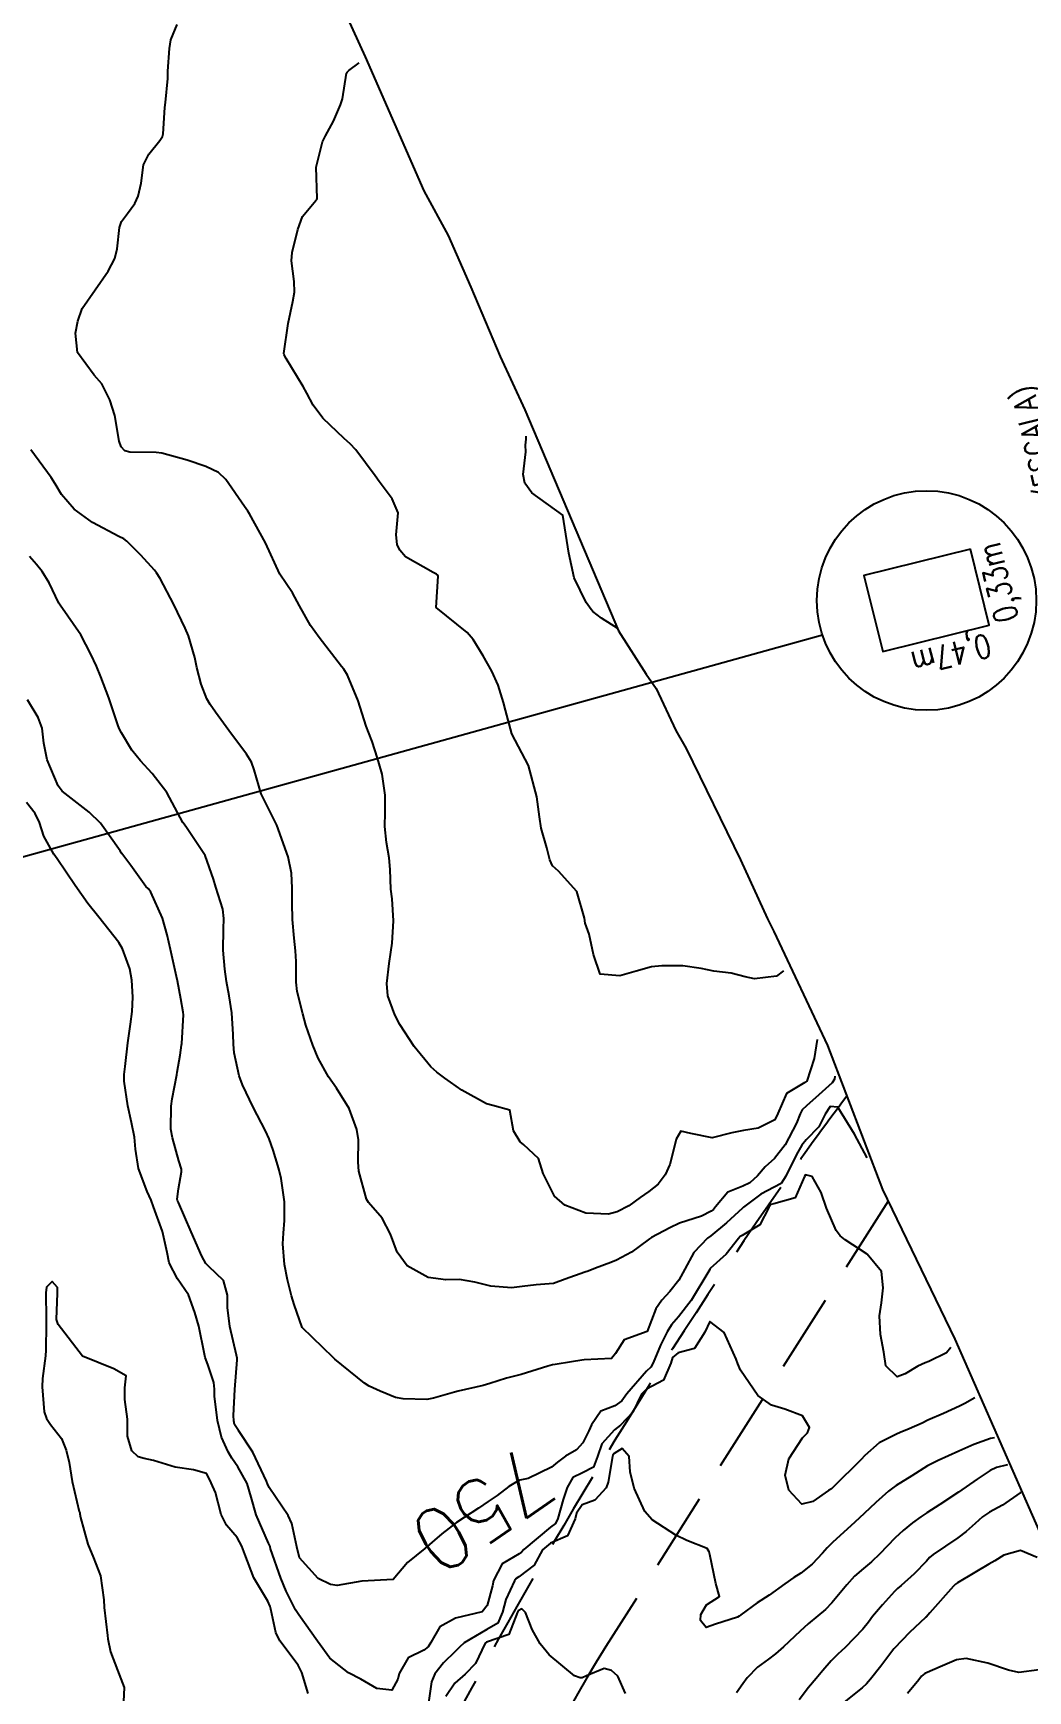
# Model space of a CAD drawing. Header units: metres. Extents: x 298520 to 308411, y 7433745 to 7450750.
# Drawn here: x 305084.4 to 305147.9, y 7438588.6 to 7438694.3 of the extents above; entities that cross this region are included whole.
import ezdxf
from ezdxf.enums import TextEntityAlignment as Align

# ---------------------------------------------------------------- set-up
doc = ezdxf.new("R2010")
doc.units = ezdxf.units.M
doc.header["$LTSCALE"] = 10
doc.linetypes.add('CONTINUO', pattern=[0])
doc.linetypes.add('DASHED', pattern=[0.75, 0.5, -0.25])
for name, color, linetype in [('Area', 45, 'Continuous'), ('Cotas', 45, 'Continuous'), ('Curvas de Nivel 1m', 11, 'Continuous'), ('Curvas de Nivel 5m', 15, 'Continuous'), ('TEXTO', 45, 'Continuous'), ('Vias Secundárias', 230, 'DASHED')]:
    doc.layers.add(name, color=color, linetype=linetype)
doc.styles.add('ROMANS', font='romans', dxfattribs={"height": 0.2})
doc.styles.add('Style-STANDARD', font='STANDARD.shx')

msp = doc.modelspace()

# ---------------------------------------------------------------- linework, layer by layer
at = {"layer": 'Area'}
msp.add_polyline3d([(305103.88, 7438696.49, 753.54), (305105.57, 7438692.78, 753.88), (305109.3, 7438684.24, 754.42), (305110.85, 7438681.4, 754.71), (305112.31, 7438678.1, 754.83), (305114.18, 7438673.67, 754.91), (305115.75, 7438670.27, 754.85), (305121.74, 7438656.19, 754.71), (305123.5, 7438653.43, 754.52), (305124.14, 7438652.5, 754.7), (305125.39, 7438649.83, 754.52), (305126.04, 7438648.69, 754.58), (305129.51, 7438641.58, 754.43), (305131.23, 7438637.82, 754.43), (305131.64, 7438637.02, 754.58), (305135.07, 7438629.75, 753.59), (305138.57, 7438620.55, 750.11), (305143.2, 7438611.02, 750.32), (305151.83, 7438591.36, 744.21)], dxfattribs=at)
at = {"layer": 'Curvas de Nivel 1m', "flags": 128}
for points, elevation in [([(305134.4, 7438630.12), (305134.22, 7438628.91), (305133.74, 7438627.47), (305133.63, 7438627.38), (305132.45, 7438626.68), (305131.89, 7438625.41), (305131.71, 7438624.99), (305130.65, 7438624.47), (305129.7, 7438624.31), (305128.97, 7438624.17), (305127.7, 7438623.85), (305126.35, 7438624.12), (305125.7, 7438624.28), (305125.41, 7438623.77), (305125.35, 7438623.48), (305125.01, 7438622.16), (305124.71, 7438621.49), (305124.26, 7438620.9), (305123.66, 7438620.42), (305123.12, 7438620.04), (305122.38, 7438619.51), (305121.64, 7438619.13), (305121.1, 7438618.99), (305119.64, 7438619.05), (305118.31, 7438619.56), (305117.65, 7438620.14), (305116.93, 7438621.58), (305116.63, 7438622.53), (305115.69, 7438623.4), (305115.45, 7438623.6), (305115.02, 7438624.29), (305114.79, 7438625.61), (305113.72, 7438625.91), (305113.31, 7438626.03), (305111.73, 7438626.89), (305110.65, 7438627.66), (305110.14, 7438628.05), (305109.75, 7438628.39), (305108.69, 7438629.68), (305107.78, 7438631.08), (305107.46, 7438631.7), (305107.01, 7438632.91), (305106.94, 7438633.7), (305107.1, 7438634.98), (305107.2, 7438635.7), (305107.28, 7438636.26), (305107.38, 7438637.7), (305107.28, 7438639.1), (305107.21, 7438639.7), (305107.16, 7438640.96), (305107.1, 7438641.7), (305106.93, 7438642.69), (305106.81, 7438643.71), (305106.83, 7438644.6), (305106.84, 7438645.71), (305106.64, 7438647.04), (305106.46, 7438647.71), (305106.35, 7438648.07), (305106, 7438649.13), (305105.77, 7438649.72), (305105.63, 7438650.1), (305105.11, 7438651.73), (305104.44, 7438653.35), (305104.19, 7438653.74), (305104.05, 7438653.92), (305102.63, 7438655.75), (305102.08, 7438656.53), (305101.37, 7438657.77), (305100.93, 7438658.6), (305100.12, 7438659.79), (305099.21, 7438661.8), (305098.17, 7438663.64), (305098.07, 7438663.81), (305097.87, 7438664.12), (305096.67, 7438665.83), (305096.2, 7438666.28), (305095.39, 7438666.66), (305094.21, 7438667.07), (305092.58, 7438667.51), (305092.22, 7438667.56), (305090.54, 7438667.58), (305090.22, 7438667.66), (305089.98, 7438667.91), (305089.86, 7438668.28), (305089.59, 7438669.92), (305089.26, 7438670.91), (305088.76, 7438671.93), (305088.27, 7438672.49), (305087.2, 7438673.94), (305087.08, 7438675.17), (305087.22, 7438675.94), (305087.51, 7438676.75), (305088.34, 7438677.93), (305089.16, 7438679.12), (305089.58, 7438679.92), (305089.74, 7438680.54), (305089.89, 7438681.91), (305090.02, 7438682.28), (305090.4, 7438682.79), (305090.87, 7438683.44), (305091.08, 7438683.9), (305091.26, 7438684.73), (305091.42, 7438685.9), (305091.75, 7438686.59), (305092.46, 7438687.46), (305092.62, 7438687.72), (305092.68, 7438687.88), (305092.78, 7438689.57), (305092.82, 7438689.88), (305092.96, 7438691.41), (305092.96, 7438691.88), (305093.08, 7438693.32), (305093.15, 7438693.87), (305093.56, 7438694.85)], 753), ([(305132.26, 7438634.51), (305131.82, 7438634.17), (305130.4, 7438634), (305129.82, 7438634.11), (305128.91, 7438634.35), (305127.82, 7438634.48), (305127.01, 7438634.65), (305125.83, 7438634.82), (305124.5, 7438634.82), (305123.83, 7438634.75), (305122.86, 7438634.48), (305121.82, 7438634.19), (305120.56, 7438634.28), (305120.14, 7438635.55), (305119.85, 7438636.83), (305119.6, 7438637.55), (305119.55, 7438637.87), (305119.07, 7438639.56), (305117.9, 7438640.85), (305117.51, 7438641.19), (305117.35, 7438641.58), (305117.16, 7438642.34), (305116.8, 7438643.59), (305116.68, 7438644.33), (305116.51, 7438645.59), (305115.98, 7438647.6), (305114.93, 7438649.61), (305114.52, 7438651.12), (305114.4, 7438651.62), (305114.04, 7438652.71), (305113.64, 7438653.62), (305113.09, 7438654.6), (305112.45, 7438655.64), (305112.08, 7438656.08), (305110.1, 7438657.67), (305110.23, 7438659.67), (305110.2, 7438659.74), (305110.12, 7438659.79), (305109.9, 7438659.9), (305108.13, 7438660.9), (305107.77, 7438661.32), (305107.61, 7438661.7), (305107.55, 7438662.3), (305107.66, 7438663.7), (305107.28, 7438664.6), (305106.46, 7438665.71), (305106.2, 7438666.06), (305104.97, 7438667.73), (305104.61, 7438668.12), (305104.23, 7438668.45), (305102.86, 7438669.75), (305102.25, 7438670.58), (305101.83, 7438671.34), (305101.6, 7438671.77), (305100.53, 7438673.55), (305100.4, 7438673.79), (305100.38, 7438673.88), (305100.65, 7438675.78), (305100.94, 7438677.18), (305101.05, 7438677.78), (305101.04, 7438678.47), (305100.85, 7438679.78), (305100.9, 7438680.31), (305101.26, 7438681.78), (305101.56, 7438682.61), (305102.41, 7438683.62), (305102.48, 7438683.7), (305102.5, 7438683.76), (305102.43, 7438685.76), (305102.84, 7438687.37), (305103.03, 7438687.75), (305103.55, 7438688.68), (305103.99, 7438689.74), (305104.11, 7438690.12), (305104.38, 7438691.74), (305104.42, 7438691.82), (305104.51, 7438691.91), (305105.18, 7438692.4)], 754), ([(305135.53, 7438627.78), (305135.51, 7438627.6), (305135.36, 7438627.36), (305134.52, 7438626.59), (305133.72, 7438625.89), (305133.46, 7438625.64), (305133.33, 7438625.39), (305133.09, 7438624.78), (305132.36, 7438623.4), (305131.68, 7438622.54), (305131.08, 7438622.01), (305130.6, 7438621.42), (305130.12, 7438620.98), (305129.66, 7438620.77), (305128.71, 7438620.39), (305127.93, 7438619.45), (305127.8, 7438619.29), (305127.64, 7438619.17), (305127.03, 7438618.85), (305125.63, 7438618.4), (305125, 7438618.12), (305123.83, 7438617.5), (305123.7, 7438617.42), (305123.62, 7438617.34), (305122.55, 7438616.57), (305121.6, 7438616.06), (305121.23, 7438615.91), (305120.26, 7438615.54), (305119.79, 7438615.35), (305119.59, 7438615.28), (305118.32, 7438614.83), (305117.58, 7438614.56), (305116.48, 7438614.48), (305115.58, 7438614.38), (305114.9, 7438614.29), (305113.58, 7438614.4), (305112.56, 7438614.65), (305111.58, 7438614.81), (305110.72, 7438614.79), (305109.59, 7438614.94), (305108.25, 7438615.68), (305107.61, 7438616.57), (305107.18, 7438617.7), (305106.65, 7438618.72), (305105.77, 7438619.72), (305105.65, 7438619.93), (305105.16, 7438621.73), (305105.11, 7438622.29), (305105.14, 7438623.73), (305105.04, 7438624.39), (305104.53, 7438625.73), (305103.73, 7438627.02), (305103.22, 7438627.75), (305102.57, 7438628.94), (305102.22, 7438629.76), (305101.78, 7438631.04), (305101.59, 7438631.76), (305101.23, 7438633.19), (305101.16, 7438633.77), (305101.16, 7438635.1), (305101.12, 7438635.77), (305101.02, 7438636.59), (305100.93, 7438637.77), (305100.91, 7438638.81), (305100.91, 7438639.77), (305100.85, 7438640.73), (305100.64, 7438641.78), (305099.93, 7438643.79), (305098.92, 7438645.8), (305098.47, 7438647.31), (305098.3, 7438647.81), (305097.99, 7438648.32), (305096.87, 7438649.82), (305096.01, 7438650.99), (305095.66, 7438651.48), (305095.45, 7438651.84), (305095.1, 7438652.78), (305094.82, 7438653.85), (305094.69, 7438654.48), (305094.28, 7438655.86), (305094.08, 7438656.35), (305093.36, 7438657.87), (305092.47, 7438659.52), (305092.25, 7438659.88), (305092.12, 7438660.05), (305091.25, 7438661), (305090.35, 7438661.91), (305090.15, 7438662.06), (305089.85, 7438662.21), (305088.16, 7438663.1), (305086.99, 7438663.94), (305086.18, 7438664.87), (305085.78, 7438665.55), (305085.53, 7438665.96), (305084.22, 7438667.72)], 752), ([(305137.59, 7438622.57), (305136.79, 7438624.08), (305135.72, 7438625.81), (305135.24, 7438625.84), (305134.91, 7438625.37), (305134.52, 7438624.56), (305133.7, 7438623.72), (305133.43, 7438623.38), (305133.09, 7438622.79), (305132.41, 7438621.4), (305132.12, 7438620.95), (305131.66, 7438620.71), (305130.81, 7438620.27), (305129.71, 7438619.43), (305129.68, 7438619.4), (305129.64, 7438619.37), (305128.63, 7438618.44), (305127.62, 7438617.61), (305127.42, 7438617.45), (305126.53, 7438616.54), (305125.96, 7438615.47), (305125.59, 7438614.77), (305125.01, 7438614.06), (305124.49, 7438613.49), (305124.11, 7438612.95), (305123.55, 7438611.5), (305122.1, 7438610.97), (305121.53, 7438610.1), (305121.28, 7438609.77), (305119.53, 7438609.7), (305119.4, 7438609.68), (305118.72, 7438609.56), (305117.69, 7438609.4), (305117.52, 7438609.37), (305117.23, 7438609.28), (305115.51, 7438608.76), (305114.59, 7438608.53), (305113.51, 7438608.18), (305113.09, 7438608.05), (305111.5, 7438607.7), (305111.27, 7438607.64), (305109.92, 7438607.24), (305109.5, 7438607.16), (305107.98, 7438607.21), (305107.5, 7438607.3), (305106.51, 7438607.7), (305105.82, 7438608.02), (305105.51, 7438608.21), (305103.63, 7438609.74), (305103.52, 7438609.84), (305101.55, 7438611.76), (305101.03, 7438613.23), (305100.87, 7438613.77), (305100.6, 7438614.79), (305100.41, 7438615.78), (305100.31, 7438617.09), (305100.34, 7438617.78), (305100.42, 7438618.57), (305100.41, 7438619.78), (305100.19, 7438621.26), (305100.07, 7438621.78), (305099.98, 7438622.08), (305099.69, 7438623.07), (305099.43, 7438623.79), (305099.2, 7438624.29), (305098.42, 7438625.8), (305097.73, 7438627.23), (305097.53, 7438627.81), (305097.21, 7438629.27), (305097.16, 7438629.82), (305097.14, 7438630.45), (305097.05, 7438631.82), (305096.89, 7438632.91), (305096.72, 7438633.83), (305096.6, 7438634.61), (305096.5, 7438635.83), (305096.53, 7438637.15), (305096.54, 7438637.83), (305096.47, 7438638.43), (305096.04, 7438639.84), (305095.89, 7438640.35), (305095.35, 7438641.85), (305094.21, 7438643.58), (305094, 7438643.86), (305093.93, 7438643.97), (305092.9, 7438645.87), (305091.97, 7438647.09), (305091.22, 7438647.89), (305090.67, 7438648.58), (305090, 7438649.68), (305089.88, 7438649.91), (305089.8, 7438650.12), (305089.21, 7438651.92), (305088.7, 7438653.26), (305088.41, 7438653.93), (305088.06, 7438654.69), (305087.41, 7438655.94), (305086.1, 7438657.82), (305086.02, 7438657.95), (305085.4, 7438659.24), (305084.94, 7438659.97), (305084.58, 7438660.42), (305084.13, 7438660.92)], 751), ([(305144.48, 7438607.28), (305143.84, 7438606.92), (305143.5, 7438606.74), (305142.48, 7438606.28), (305141.48, 7438605.84), (305141.11, 7438605.66), (305140.27, 7438605.3), (305139.71, 7438605.07), (305139.47, 7438604.96), (305138.37, 7438604.41), (305137.46, 7438603.59), (305137.22, 7438603.33), (305135.44, 7438601.57), (305135.32, 7438601.47), (305135.14, 7438601.36), (305134.13, 7438600.67), (305133.42, 7438600.49), (305132.6, 7438601.39), (305132.37, 7438602.33), (305132.6, 7438603.39), (305133.47, 7438604.73), (305133.8, 7438605.04), (305133.93, 7438605.38), (305133.48, 7438606.13), (305132.34, 7438606.55), (305131.49, 7438606.8), (305130.62, 7438607.42), (305129.52, 7438609.03), (305129.34, 7438609.43), (305129.23, 7438609.73), (305128.48, 7438611.44), (305127.56, 7438612.14), (305127.25, 7438611.45), (305126.59, 7438610.41), (305125.53, 7438610.15), (305125.17, 7438609.84), (305125.06, 7438609.48), (305124.61, 7438608.39), (305123.51, 7438607.83), (305123.19, 7438607.5), (305122.64, 7438606.36), (305121.85, 7438605.52), (305121.47, 7438605.23), (305120.67, 7438604.33), (305120.39, 7438603.54), (305120.13, 7438602.86), (305119.44, 7438602.48), (305118.82, 7438602.18), (305118.45, 7438601.56), (305118.2, 7438600.79), (305117.86, 7438599.57), (305117.71, 7438599.26), (305117.4, 7438599.03), (305115.69, 7438597.6), (305115.54, 7438597.43), (305115.38, 7438597.32), (305114.3, 7438596.68), (305113.76, 7438595.62), (305113.68, 7438595.29), (305113.34, 7438594.02), (305113.02, 7438593.62), (305111.33, 7438593.22), (305110.32, 7438592.66), (305109.75, 7438591.67), (305109.58, 7438591.39), (305109.31, 7438591.18), (305108.3, 7438590.68), (305107.74, 7438589.69), (305107.65, 7438589.32), (305107.27, 7438588.62), (305106.31, 7438588.74), (305105.28, 7438589.34), (305104.5, 7438589.73), (305103.3, 7438590.66), (305102.51, 7438591.75), (305101.33, 7438593.43), (305101.2, 7438593.63), (305101.12, 7438593.76), (305100.52, 7438594.94), (305100.17, 7438595.78), (305099.52, 7438597.65), (305099.49, 7438597.79), (305099.46, 7438597.87), (305099.39, 7438598.01), (305098.61, 7438599.8), (305098.29, 7438600.93), (305098.02, 7438601.8), (305097.44, 7438602.88), (305097.06, 7438603.43), (305096.82, 7438603.82), (305096.39, 7438604.76), (305096.14, 7438605.83), (305095.95, 7438607.38), (305095.94, 7438607.83), (305095.91, 7438608.24), (305095.52, 7438609.4), (305095.36, 7438609.84), (305095.31, 7438610.05), (305094.94, 7438611.85), (305094.69, 7438612.72), (305094.29, 7438613.85), (305093.58, 7438614.86), (305093.06, 7438615.87), (305092.92, 7438616.55), (305092.62, 7438617.87), (305092.06, 7438619.45), (305091.9, 7438619.88), (305091.65, 7438620.44), (305091.09, 7438621.89), (305090.91, 7438623.12), (305090.84, 7438623.89), (305090.64, 7438624.84), (305090.41, 7438625.9), (305090.17, 7438627.47), (305090.17, 7438627.9), (305090.25, 7438628.41), (305090.41, 7438629.9), (305090.58, 7438631.1), (305090.7, 7438631.9), (305090.73, 7438632.82), (305090.68, 7438633.9), (305090.55, 7438634.63), (305090.08, 7438635.91), (305089.84, 7438636.31), (305088.56, 7438637.92), (305087.87, 7438638.8), (305087.06, 7438639.94), (305085.91, 7438641.65), (305085.7, 7438641.95), (305085.05, 7438643.09), (305084.77, 7438643.97), (305084.51, 7438644.54), (305083.95, 7438645.24)], 749), ([(305101.92, 7438588.42), (305101.51, 7438589.76), (305101.29, 7438590.23), (305100.11, 7438591.78), (305099.85, 7438592.31), (305099.55, 7438593.79), (305099.5, 7438593.96), (305099.34, 7438594.3), (305098.45, 7438595.8), (305097.88, 7438597.3), (305097.69, 7438597.81), (305097.39, 7438598.37), (305096.72, 7438599.14), (305096.37, 7438599.83), (305096.01, 7438601.24), (305095.74, 7438601.84), (305095.64, 7438602.05), (305095.44, 7438602.44), (305094.6, 7438602.69), (305093.44, 7438602.85), (305092.05, 7438603.28), (305091.45, 7438603.4), (305091.07, 7438603.51), (305090.66, 7438603.89), (305090.39, 7438604.82), (305090.39, 7438605.9), (305090.22, 7438607.17), (305090.23, 7438607.9), (305090.3, 7438608.68), (305089.52, 7438609.13), (305087.52, 7438609.93), (305085.97, 7438611.95), (305085.87, 7438612.27), (305085.92, 7438613.95), (305085.93, 7438614.31), (305085.58, 7438614.69), (305085.22, 7438614.32), (305085.18, 7438613.96), (305085.21, 7438612.31), (305085.21, 7438611.96), (305085.18, 7438610.31), (305085.15, 7438609.96), (305084.97, 7438608.51), (305084.95, 7438607.97), (305085.07, 7438606.37), (305085.23, 7438605.96), (305085.47, 7438605.56), (305086.19, 7438604.68), (305086.47, 7438603.94), (305086.66, 7438603.15), (305086.86, 7438601.94), (305087.31, 7438600.02), (305087.35, 7438599.93), (305087.36, 7438599.88), (305087.4, 7438599.64), (305087.86, 7438597.93), (305088.22, 7438597.07), (305088.66, 7438595.92), (305088.88, 7438594.38), (305088.9, 7438593.91), (305089.11, 7438592.12), (305089.14, 7438591.91), (305089.3, 7438591.07), (305089.75, 7438589.9), (305090.17, 7438588.79), (305090.14, 7438587.9)], 748), ([(305145.72, 7438604.73), (305145.47, 7438604.68), (305144.41, 7438604.3), (305143.46, 7438603.88), (305142.13, 7438603.28), (305141.45, 7438602.93), (305140.44, 7438602.3), (305139.44, 7438601.68), (305139.22, 7438601.52), (305138.97, 7438601.31), (305138.16, 7438600.59), (305137.41, 7438599.89), (305137.12, 7438599.62), (305136.81, 7438599.34), (305135.39, 7438598.04), (305135.05, 7438597.7), (305134.75, 7438597.37), (305134.09, 7438596.66), (305133.36, 7438596.09), (305132.93, 7438595.81), (305132.35, 7438595.4), (305131.35, 7438594.69), (305130.57, 7438594.19), (305129.54, 7438593.43), (305129.43, 7438593.34), (305129.33, 7438593.29), (305127.93, 7438592.84), (305127.32, 7438592.63), (305126.96, 7438593.08), (305126.98, 7438593.46), (305127.34, 7438594.06), (305128.18, 7438594.61), (305127.95, 7438595.44), (305127.55, 7438597.28), (305127.52, 7438597.45), (305127.39, 7438597.66), (305126.1, 7438598.18), (305125.39, 7438598.52), (305123.88, 7438599.5), (305123.41, 7438600.02), (305122.73, 7438601.51), (305122.48, 7438602.55), (305122.4, 7438603.52), (305121.97, 7438604.04), (305121.45, 7438603.72), (305121.36, 7438603.62), (305121.34, 7438603.53), (305121.08, 7438601.89), (305120.95, 7438601.53), (305120.22, 7438600.74), (305119.42, 7438600.45), (305119.04, 7438599.92), (305118.96, 7438599.55), (305118.48, 7438598.47), (305117.39, 7438598), (305116.87, 7438597.58), (305116.34, 7438596.61), (305115.36, 7438595.86), (305115.2, 7438595.76), (305115.09, 7438595.6), (305114.54, 7438594.41), (305114.33, 7438593.61), (305114.03, 7438592.91), (305113.32, 7438592.49), (305111.87, 7438591.64), (305111.58, 7438591.37), (305111.3, 7438591.09), (305110.57, 7438590.38), (305110.01, 7438589.66), (305109.8, 7438589.15), (305109.58, 7438587.67)], 748), ([(305146.56, 7438602.99), (305145.86, 7438602.82), (305145.45, 7438602.64), (305144.61, 7438602.08), (305143.43, 7438601.26), (305142.23, 7438600.47), (305141.41, 7438599.94), (305141.02, 7438599.68), (305140.49, 7438599.3), (305139.89, 7438598.82), (305139.39, 7438598.35), (305138.88, 7438597.82), (305138.4, 7438597.32), (305137.88, 7438596.82), (305137.37, 7438596.39), (305136.8, 7438595.9), (305136.3, 7438595.35), (305135.34, 7438594.2), (305134.93, 7438593.77), (305134.45, 7438593.37), (305133.84, 7438592.86), (305133.32, 7438592.4), (305132.25, 7438591.4), (305131.76, 7438590.95), (305131.3, 7438590.6), (305130.61, 7438590.1), (305129.95, 7438589.42), (305129.67, 7438589.03), (305129.27, 7438588.45)], 747), ([(305147.41, 7438601.24), (305147.36, 7438601.21), (305146.23, 7438600.42), (305145.41, 7438599.97), (305144.97, 7438599.68), (305144.49, 7438599.25), (305143.91, 7438598.74), (305143.39, 7438598.35), (305141.82, 7438597.28), (305141.58, 7438597.09), (305141.38, 7438596.86), (305140.61, 7438596.05), (305139.76, 7438595.31), (305139.54, 7438595.12), (305139.35, 7438594.93), (305138.58, 7438594.08), (305137.95, 7438593.32), (305137.68, 7438592.97), (305137.32, 7438592.52), (305136.19, 7438591.35), (305135.73, 7438590.93), (305135.3, 7438590.49), (305134.78, 7438589.88), (305134.35, 7438589.37), (305133.86, 7438588.79), (305133.27, 7438588.01)], 746), ([(305122.17, 7438588.42), (305121.68, 7438589.52), (305121.29, 7438589.88), (305120.81, 7438590.01), (305119.68, 7438589.55), (305119.41, 7438589.42), (305119.28, 7438589.41), (305118.93, 7438589.55), (305117.3, 7438590.88), (305116.74, 7438591.58), (305116.23, 7438592.5), (305115.8, 7438593.59), (305115.55, 7438593.81), (305115.33, 7438593.69), (305115.3, 7438593.64), (305115.29, 7438593.6), (305114.74, 7438592.18), (305113.31, 7438591.68), (305113.22, 7438591.62), (305112.61, 7438590.32), (305111.95, 7438589.64), (305111.28, 7438589.08), (305110.71, 7438588.22)], 747), ([(305148.57, 7438589.92), (305147.29, 7438589.76), (305146.61, 7438589.9), (305145.3, 7438590.35), (305143.91, 7438590.65), (305143.3, 7438590.57), (305142.4, 7438590.17), (305141.29, 7438589.7), (305141.06, 7438589.52), (305140.89, 7438589.29), (305140.17, 7438588.41)], 744)]:
    msp.add_lwpolyline(points, dxfattribs=dict(at, elevation=elevation))
at = {"layer": 'Curvas de Nivel 5m', "flags": 128}
for points, elevation in [([(305121.68, 7438656.33), (305120.64, 7438656.99), (305120.1, 7438657.42), (305119.98, 7438657.55), (305119.66, 7438658), (305118.91, 7438659.56), (305118.57, 7438661.13), (305118.17, 7438663.57), (305116.19, 7438664.98), (305115.75, 7438665.6), (305115.65, 7438666.16), (305115.82, 7438667.6), (305115.8, 7438668.03), (305115.83, 7438668.4), (305115.83, 7438668.6)], 755), ([(305142.93, 7438610.48), (305142.67, 7438610.14), (305141.53, 7438609.58), (305141.31, 7438609.51), (305140.83, 7438609.3), (305140.02, 7438608.8), (305139.52, 7438608.61), (305138.8, 7438609.32), (305138.67, 7438610.18), (305138.46, 7438611.32), (305138.38, 7438612.51), (305138.51, 7438613.32), (305138.62, 7438614.29), (305138.52, 7438615.32), (305137.61, 7438616.44), (305136.19, 7438617.35), (305135.87, 7438617.6), (305135.63, 7438617.94), (305135.01, 7438619.37), (305134.66, 7438620.36), (305134.08, 7438621.38), (305133.67, 7438621.49), (305133.61, 7438621.38), (305133.01, 7438620.03), (305131.65, 7438619.65), (305131.46, 7438619.59), (305131.32, 7438619.41), (305130.74, 7438618.31), (305129.62, 7438617.63), (305129.5, 7438617.55), (305129.39, 7438617.43), (305128.61, 7438616.43), (305127.59, 7438615.51), (305127.56, 7438615.48), (305127.55, 7438615.45), (305127.49, 7438615.35), (305126.36, 7438613.47), (305125.56, 7438612.44), (305125.11, 7438611.93), (305124.84, 7438611.49), (305124.4, 7438610.63), (305123.94, 7438609.5), (305123.79, 7438609.22), (305123.52, 7438608.97), (305122.27, 7438607.52), (305121.95, 7438607.07), (305121.49, 7438606.76), (305120.6, 7438606.43), (305120, 7438605.54), (305119.84, 7438605.17), (305119.46, 7438604.41), (305119.05, 7438603.96), (305118.35, 7438603.56), (305117.84, 7438603.17), (305117.45, 7438602.84), (305115.97, 7438602.12), (305115.44, 7438602.01), (305115.16, 7438601.88), (305114.74, 7438601.61), (305113.99, 7438601.05), (305113.42, 7438600.65), (305112.8, 7438600.24), (305111.89, 7438599.64), (305111.4, 7438599.32), (305110.45, 7438598.6), (305109.38, 7438597.67), (305108.27, 7438596.78), (305107.35, 7438595.69), (305105.35, 7438595.57), (305103.78, 7438595.31), (305103.35, 7438595.37), (305102.57, 7438595.75), (305101.37, 7438597.06), (305101.21, 7438597.76), (305100.89, 7438599.26), (305100.65, 7438599.77), (305099.43, 7438601.56), (305099.33, 7438601.79), (305099.26, 7438601.96), (305098.4, 7438603.8), (305097.47, 7438605.19), (305097.23, 7438605.57), (305097.17, 7438605.81), (305097.15, 7438606.15), (305097.24, 7438607.81), (305097.4, 7438609.69), (305097.39, 7438609.81), (305097.34, 7438610), (305096.92, 7438611.82), (305096.78, 7438613.04), (305096.77, 7438613.82), (305096.52, 7438614.76), (305095.59, 7438615.65), (305095.39, 7438615.84), (305095.14, 7438616.3), (305094.45, 7438617.85), (305093.64, 7438619.72), (305093.59, 7438619.86), (305093.57, 7438619.93), (305093.65, 7438620.61), (305093.84, 7438621.69), (305093.83, 7438621.86), (305093.68, 7438622.38), (305093.26, 7438623.86), (305093.15, 7438624.41), (305093.18, 7438625.87), (305093.25, 7438626.33), (305093.54, 7438627.86), (305093.57, 7438628.04), (305093.76, 7438629.13), (305093.85, 7438629.77), (305093.86, 7438629.86), (305093.96, 7438631.69), (305093.95, 7438631.86), (305093.8, 7438632.72), (305093.59, 7438633.86), (305093.53, 7438634.14), (305093.14, 7438635.87), (305092.93, 7438636.79), (305092.62, 7438637.87), (305091.88, 7438639.52), (305091.73, 7438639.73), (305091.57, 7438639.88), (305090.6, 7438641.21), (305090.09, 7438641.91), (305090.01, 7438642.01), (305089.92, 7438642.16), (305088.68, 7438643.92), (305087.94, 7438644.62), (305086.23, 7438645.95), (305085.96, 7438646.29), (305085.27, 7438647.96), (305085.06, 7438649.03), (305084.94, 7438649.97), (305084.7, 7438650.66), (305084.02, 7438651.78)], 750), ([(305148.44, 7438597.08), (305147.39, 7438597.53), (305146.32, 7438597.23), (305145.74, 7438596.87), (305145.37, 7438596.67), (305144.48, 7438596.13), (305143.36, 7438595.48), (305143.23, 7438595.39), (305143.11, 7438595.26), (305141.59, 7438593.55), (305141.36, 7438593.29), (305141.33, 7438593.26), (305140.31, 7438592.31), (305139.35, 7438591.31), (305139.33, 7438591.29), (305139.31, 7438591.27), (305138.47, 7438590.15), (305137.81, 7438589.32), (305137.56, 7438589.04), (305137.28, 7438588.77), (305135.5, 7438587.36)], 745)]:
    msp.add_lwpolyline(points, dxfattribs=dict(at, elevation=elevation))
at = {"layer": 'TEXTO', "linetype": 'CONTINUO'}
msp.add_polyline3d([(305144.19, 7438661.39, 0), (305137.39, 7438659.71, 0), (305138.59, 7438654.86, 0), (305145.39, 7438656.54, 0), (305144.19, 7438661.39, 0)], close=True, dxfattribs=at)
msp.add_polyline3d([(305134.75, 7438655.91, 0), (304934.08, 7438600.26, 0)], dxfattribs=at)
msp.add_circle((305141.39, 7438658.12), 7, dxfattribs=at)
at = {"layer": 'Vias Secundárias'}
msp.add_lwpolyline([(305209.04, 7438372.26), (305208.82, 7438393.05, 0.041182), (305207.33, 7438409.18, 0.02929), (305204.54, 7438420.9, 0.034815), (305199.08, 7438435.33, 0.015787), (305195.65, 7438442.22, 0.051647), (305184.52, 7438458.57, -0.016291), (305174.01, 7438471.88, 0.041663), (305162.13, 7438485.45, 0.011976), (305148.53, 7438497.99, 0.031536), (305132.48, 7438510.39, -0.036168), (305123.08, 7438517.78, -0.030323), (305116.51, 7438524.56, -0.085623), (305109.39, 7438536.45, -0.054262), (305105.02, 7438552.85, -0.078184), (305105.09, 7438568.98, -0.081698), (305110.66, 7438585.6, -0.01442), (305120.07, 7438602.21, -0.016344), (305132.08, 7438620.69, -0.009326), (305136.3, 7438626.5, -0.498002)], format="xyb", dxfattribs=at)
at = {"layer": 'Vias Secundárias', "elevation": 750.13}
msp.add_lwpolyline([(305138.93, 7438619.82), (305120.93, 7438591.41, 0.064391), (305113.07, 7438574.54, 0.110657), (305111.32, 7438554.54, 0.063343), (305115.76, 7438537.86, 0.091537), (305124.22, 7438524.63, 0.066559), (305137.99, 7438513.34, -0.057449), (305151.43, 7438502.73, 0.018155), (305166.74, 7438488.56, -0.065365), (305178.7, 7438475.2, 0.00785), (305194.22, 7438453.23, -0.048848), (305206.11, 7438433.08, -0.059483), (305212.56, 7438413.4, -0.052887), (305213.63, 7438401.77, 0.000951), (305213.43, 7438384.45, 0.010391)], format="xyb", dxfattribs=at)

# ---------------------------------------------------------------- texts
at = {"layer": 'Cotas', "style": 'Style-STANDARD'}
msp.add_text('750', height=4, rotation=214.5152, dxfattribs=at).set_placement((305113.06, 7438600.1, 750), align=Align.MIDDLE_CENTER)
at = {"layer": 'TEXTO', "style": 'ROMANS', "width": 0.8}
for s, rotation, p in [('DETALHE GALERIA (S/ESCALA)', 103.8812, (305153.97, 7438648.54)), ('0,33m', 103.8812, (305147.27, 7438656.94)), ('0,47m', 193.8812, (305145.28, 7438656.02))]:
    msp.add_text(s, height=1.5, rotation=rotation, dxfattribs=at).set_placement(p)

doc.saveas('drawing.dxf')
